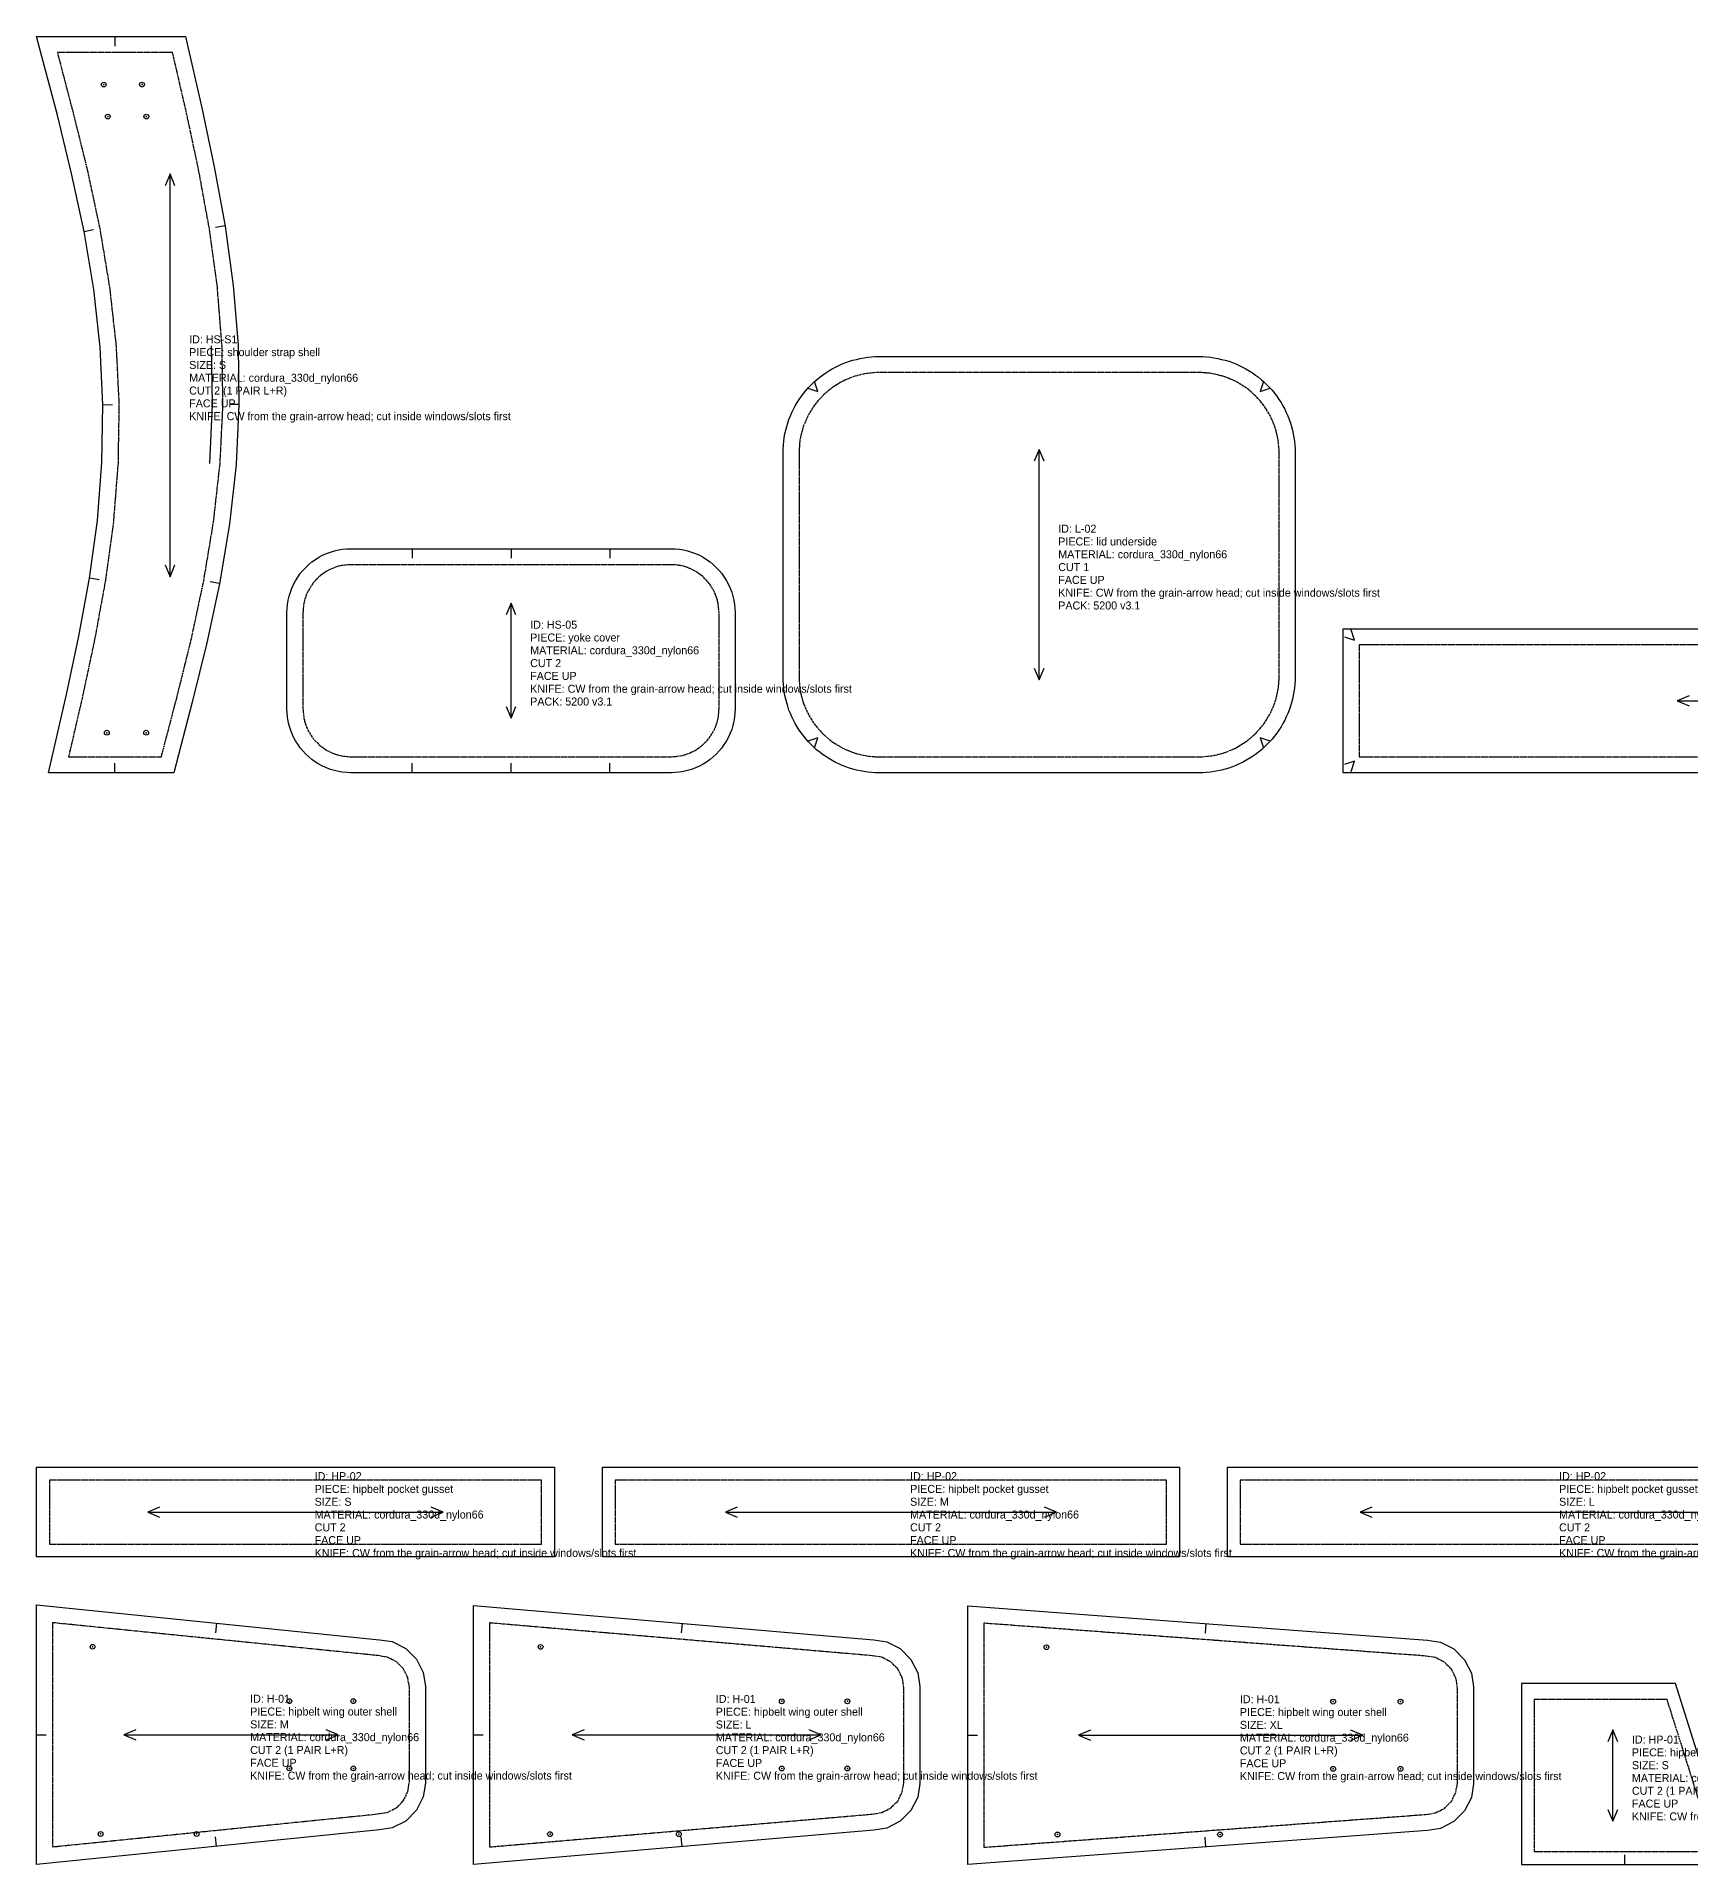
# Model space of a CAD drawing. Header units: millimetres. Extents: x 0 to 2067, y 0 to 2559.
# Drawn here: x 0 to 1034, y 1417 to 2559 of the extents above; entities that cross this region are included whole.
import ezdxf

# ---------------------------------------------------------------- set-up
doc = ezdxf.new("R2010")
doc.units = ezdxf.units.MM
doc.linetypes.add('DASHED', pattern=[1.524, 1.27, -0.254])
for name, color, linetype in [('CUT', 7, 'Continuous'), ('DRILL', 4, 'Continuous'), ('GRAIN', 5, 'Continuous'), ('INTERNAL', 6, 'Continuous'), ('NOTCH', 1, 'Continuous'), ('SEW', 3, 'Continuous'), ('TEXT', 2, 'Continuous')]:
    doc.layers.add(name, color=color, linetype=linetype)

# ---------------------------------------------------------------- blocks, each defined once
blk = doc.blocks.new('H-01_M_9')
at = {"layer": 'CUT'}
blk.add_lwpolyline([(-10, 151.1), (204.3, 129.4), (212.3, 128.2), (220.7, 123.9), (227.4, 117.2), (231.7, 108.8), (233, 100.3), (233, 39.7), (231.7, 31.2), (227.4, 22.8), (220.7, 16.1), (212.3, 11.8), (204.3, 10.6), (-10, -11.1)], close=True, dxfattribs=at)
at = {"layer": 'DRILL'}
for centre in [(25, 125), (148, 91), (188, 91), (148, 49), (188, 49), (30, 8), (90, 8)]:
    blk.add_circle(centre, 1.5, dxfattribs=at)
for p in [(25, 125), (148, 91), (188, 91), (148, 49), (188, 49), (30, 8), (90, 8)]:
    blk.add_point(p, dxfattribs=at)
at = {"layer": 'GRAIN'}
for points in [[(52, 73.1), (44.6, 70), (52, 66.9)], [(44.6, 70), (178.4, 70)], [(171, 66.9), (178.4, 70), (171, 73.1)]]:
    blk.add_lwpolyline(points, dxfattribs=at)
at = {"layer": 'NOTCH'}
for points in [[(102.5, 139.7), (101.9, 133.7)], [(-10, 70), (-4, 70)], [(102.5, 0.3), (101.9, 6.3)]]:
    blk.add_lwpolyline(points, dxfattribs=at)
at = {"layer": 'SEW', "linetype": 'DASHED'}
blk.add_lwpolyline([(0, 140), (0, 0), (203, 20.5), (209.2, 21.5), (214.8, 24.3), (219.2, 28.7), (222, 34.3), (223, 40.5), (223, 99.5), (222, 105.7), (219.2, 111.3), (214.8, 115.7), (209.2, 118.5), (203, 119.5)], close=True, dxfattribs=at)
at = {"layer": 'TEXT'}
for s, p in [('ID: H-01', (123.5, 90)), ('PIECE: hipbelt wing outer shell', (123.5, 82)), ('SIZE: M', (123.5, 74)), ('MATERIAL: cordura_330d_nylon66', (123.5, 66)), ('CUT 2 (1 PAIR L+R)', (123.5, 58)), ('FACE UP', (123.5, 50)), ('KNIFE: CW from the grain-arrow head; cut inside windows/slots first', (123.5, 42))]:
    blk.add_text(s, height=5, dxfattribs=at).set_placement(p)
blk = doc.blocks.new('H-01_L_10')
at = {"layer": 'CUT'}
blk.add_lwpolyline([(-10, 150.9), (240.2, 129.5), (248.3, 128.2), (256.7, 123.9), (263.4, 117.2), (267.7, 108.8), (269, 100.3), (269, 39.7), (267.7, 31.2), (263.4, 22.8), (256.7, 16.1), (248.3, 11.8), (240.2, 10.5), (-10, -10.9)], close=True, dxfattribs=at)
at = {"layer": 'DRILL'}
for centre in [(32, 125), (182.7, 91), (223.7, 91), (182.7, 49), (223.7, 49), (37.9, 8), (118.4, 8)]:
    blk.add_circle(centre, 1.5, dxfattribs=at)
for p in [(32, 125), (182.7, 91), (223.7, 91), (182.7, 49), (223.7, 49), (37.9, 8), (118.4, 8)]:
    blk.add_point(p, dxfattribs=at)
at = {"layer": 'GRAIN'}
for points in [[(59.2, 73.1), (51.8, 70), (59.2, 66.9)], [(51.8, 70), (207.2, 70)], [(199.8, 66.9), (207.2, 70), (199.8, 73.1)]]:
    blk.add_lwpolyline(points, dxfattribs=at)
at = {"layer": 'NOTCH'}
for points in [[(120.4, 139.7), (119.8, 133.7)], [(-10, 70), (-4, 70)], [(120.4, 0.3), (119.8, 6.3)]]:
    blk.add_lwpolyline(points, dxfattribs=at)
at = {"layer": 'SEW', "linetype": 'DASHED'}
blk.add_lwpolyline([(0, 140), (0, 0), (239, 20.5), (245.2, 21.5), (250.8, 24.3), (255.2, 28.7), (258, 34.3), (259, 40.5), (259, 99.5), (258, 105.7), (255.2, 111.3), (250.8, 115.7), (245.2, 118.5), (239, 119.5)], close=True, dxfattribs=at)
at = {"layer": 'TEXT'}
for s, p in [('ID: H-01', (141.5, 90)), ('PIECE: hipbelt wing outer shell', (141.5, 82)), ('SIZE: L', (141.5, 74)), ('MATERIAL: cordura_330d_nylon66', (141.5, 66)), ('CUT 2 (1 PAIR L+R)', (141.5, 58)), ('FACE UP', (141.5, 50)), ('KNIFE: CW from the grain-arrow head; cut inside windows/slots first', (141.5, 42))]:
    blk.add_text(s, height=5, dxfattribs=at).set_placement(p)
blk = doc.blocks.new('H-01_XL_11')
at = {"layer": 'CUT'}
blk.add_lwpolyline([(-10, 150.8), (277.2, 129.5), (285.3, 128.2), (293.7, 123.9), (300.4, 117.2), (304.7, 108.8), (306, 100.3), (306, 39.7), (304.7, 31.2), (300.4, 22.8), (293.7, 16.1), (285.3, 11.8), (277.2, 10.5), (-10, -10.8)], close=True, dxfattribs=at)
at = {"layer": 'DRILL'}
for centre in [(39.1, 125), (218.3, 91), (260.4, 91), (218.3, 49), (260.4, 49), (46, 8), (147.6, 8)]:
    blk.add_circle(centre, 1.5, dxfattribs=at)
for p in [(39.1, 125), (218.3, 91), (260.4, 91), (218.3, 49), (260.4, 49), (46, 8), (147.6, 8)]:
    blk.add_point(p, dxfattribs=at)
at = {"layer": 'GRAIN'}
for points in [[(66.6, 73.1), (59.2, 70), (66.6, 66.9)], [(59.2, 70), (236.8, 70)], [(229.4, 66.9), (236.8, 70), (229.4, 73.1)]]:
    blk.add_lwpolyline(points, dxfattribs=at)
at = {"layer": 'NOTCH'}
for points in [[(138.7, 139.7), (138.3, 133.7)], [(-10, 70), (-4, 70)], [(138.7, 0.3), (138.3, 6.3)]]:
    blk.add_lwpolyline(points, dxfattribs=at)
at = {"layer": 'SEW', "linetype": 'DASHED'}
blk.add_lwpolyline([(0, 140), (0, 0), (276, 20.5), (282.2, 21.5), (287.8, 24.3), (292.2, 28.7), (295, 34.3), (296, 40.5), (296, 99.5), (295, 105.7), (292.2, 111.3), (287.8, 115.7), (282.2, 118.5), (276, 119.5)], close=True, dxfattribs=at)
at = {"layer": 'TEXT'}
for s, p in [('ID: H-01', (160, 90)), ('PIECE: hipbelt wing outer shell', (160, 82)), ('SIZE: XL', (160, 74)), ('MATERIAL: cordura_330d_nylon66', (160, 66)), ('CUT 2 (1 PAIR L+R)', (160, 58)), ('FACE UP', (160, 50)), ('KNIFE: CW from the grain-arrow head; cut inside windows/slots first', (160, 42))]:
    blk.add_text(s, height=5, dxfattribs=at).set_placement(p)
blk = doc.blocks.new('HP-01_S_12')
at = {"layer": 'CUT'}
blk.add_lwpolyline([(-8, 105), (-8, -8), (123.9, -8), (88.2, 105)], close=True, dxfattribs=at)
at = {"layer": 'GRAIN'}
for points in [[(52.1, 68.6), (49, 76), (45.9, 68.6)], [(49, 19), (49, 76)], [(45.9, 26.4), (49, 19), (52.1, 26.4)]]:
    blk.add_lwpolyline(points, dxfattribs=at)
at = {"layer": 'NOTCH'}
blk.add_lwpolyline([(56.5, -8), (56.5, -2)], dxfattribs=at)
at = {"layer": 'SEW', "linetype": 'DASHED'}
blk.add_lwpolyline([(0, 0), (113, 0), (83, 95), (0, 95)], close=True, dxfattribs=at)
at = {"layer": 'TEXT'}
for s, p in [('ID: HP-01', (61, 67.5)), ('PIECE: hipbelt pocket face', (61, 59.5)), ('SIZE: S', (61, 51.5)), ('MATERIAL: cordura_330d_nylon66', (61, 43.5)), ('CUT 2 (1 PAIR L+R)', (61, 35.5)), ('FACE UP', (61, 27.5)), ('KNIFE: CW from the grain-arrow head; cut inside windows/slots first', (61, 19.5))]:
    blk.add_text(s, height=5, dxfattribs=at).set_placement(p)
blk = doc.blocks.new('HP-02_S_16')
at = {"layer": 'CUT'}
blk.add_lwpolyline([(-8, -8), (-8, 48), (315.6, 48), (315.6, -8)], close=True, dxfattribs=at)
at = {"layer": 'GRAIN'}
for points in [[(68.9, 23.1), (61.5, 20), (68.9, 16.9)], [(238.7, 16.9), (246.1, 20), (238.7, 23.1)], [(61.5, 20), (246.1, 20)]]:
    blk.add_lwpolyline(points, dxfattribs=at)
at = {"layer": 'SEW', "linetype": 'DASHED'}
blk.add_lwpolyline([(0, 0), (307.6, 0), (307.6, 40), (0, 40)], close=True, dxfattribs=at)
at = {"layer": 'TEXT'}
for s, p in [('ID: HP-02', (165.8, 40)), ('PIECE: hipbelt pocket gusset', (165.8, 32)), ('SIZE: S', (165.8, 24)), ('CUT 2', (165.8, 8)), ('MATERIAL: cordura_330d_nylon66', (165.8, 16)), ('FACE UP', (165.8, 0)), ('KNIFE: CW from the grain-arrow head; cut inside windows/slots first', (165.8, -8))]:
    blk.add_text(s, height=5, dxfattribs=at).set_placement(p)
blk = doc.blocks.new('HP-02_M_17')
at = {"layer": 'CUT'}
blk.add_lwpolyline([(-8, -8), (-8, 48), (352.6, 48), (352.6, -8)], close=True, dxfattribs=at)
at = {"layer": 'GRAIN'}
for points in [[(76.3, 23.1), (68.9, 20), (76.3, 16.9)], [(268.3, 16.9), (275.7, 20), (268.3, 23.1)], [(68.9, 20), (275.7, 20)]]:
    blk.add_lwpolyline(points, dxfattribs=at)
at = {"layer": 'SEW', "linetype": 'DASHED'}
blk.add_lwpolyline([(0, 0), (344.6, 0), (344.6, 40), (0, 40)], close=True, dxfattribs=at)
at = {"layer": 'TEXT'}
for s, p in [('ID: HP-02', (184.3, 40)), ('PIECE: hipbelt pocket gusset', (184.3, 32)), ('SIZE: M', (184.3, 24)), ('CUT 2', (184.3, 8)), ('MATERIAL: cordura_330d_nylon66', (184.3, 16)), ('FACE UP', (184.3, 0)), ('KNIFE: CW from the grain-arrow head; cut inside windows/slots first', (184.3, -8))]:
    blk.add_text(s, height=5, dxfattribs=at).set_placement(p)
blk = doc.blocks.new('HP-02_L_18')
at = {"layer": 'CUT'}
blk.add_lwpolyline([(-8, -8), (-8, 48), (382.6, 48), (382.6, -8)], close=True, dxfattribs=at)
at = {"layer": 'GRAIN'}
for points in [[(82.3, 23.1), (74.9, 20), (82.3, 16.9)], [(292.3, 16.9), (299.7, 20), (292.3, 23.1)], [(74.9, 20), (299.7, 20)]]:
    blk.add_lwpolyline(points, dxfattribs=at)
at = {"layer": 'SEW', "linetype": 'DASHED'}
blk.add_lwpolyline([(0, 0), (374.6, 0), (374.6, 40), (0, 40)], close=True, dxfattribs=at)
at = {"layer": 'TEXT'}
for s, p in [('ID: HP-02', (199.3, 40)), ('PIECE: hipbelt pocket gusset', (199.3, 32)), ('SIZE: L', (199.3, 24)), ('CUT 2', (199.3, 8)), ('MATERIAL: cordura_330d_nylon66', (199.3, 16)), ('FACE UP', (199.3, 0)), ('KNIFE: CW from the grain-arrow head; cut inside windows/slots first', (199.3, -8))]:
    blk.add_text(s, height=5, dxfattribs=at).set_placement(p)
blk = doc.blocks.new('HS-S1_S_22')
at = {"layer": 'CUT'}
blk.add_lwpolyline([(-49, 450), (44, 450), (54.2, 405.5), (62.1, 368.6), (68.9, 331.6), (73.9, 294.4), (76.9, 257.1), (77.5, 219.8), (75.7, 182.5), (71.6, 145.3), (65.3, 108.1), (57.4, 71.1), (48.3, 34.2), (36.7, -10), (-41.6, -10), (-30.3, 38.8), (-22.5, 75.3), (-15.9, 111.6), (-11, 147.7), (-8.1, 183.8), (-7.5, 219.8), (-9.2, 255.9), (-13.3, 292), (-19.3, 328.1), (-27.1, 364.4), (-36, 400.9)], close=True, dxfattribs=at)
at = {"layer": 'DRILL'}
for centre in [(-7, 420), (16.9, 420), (-4.5, 400), (19.6, 400), (-5.1, 15), (19.5, 15)]:
    blk.add_circle(centre, 1.5, dxfattribs=at)
for p in [(-7, 420), (16.9, 420), (-4.5, 400), (19.6, 400), (-5.1, 15), (19.5, 15)]:
    blk.add_point(p, dxfattribs=at)
at = {"layer": 'GRAIN'}
for points in [[(37.5, 356.8), (34.4, 364.2), (31.3, 356.8)], [(34.4, 112.5), (34.4, 364.2)], [(31.3, 119.9), (34.4, 112.5), (37.5, 119.9)]]:
    blk.add_lwpolyline(points, dxfattribs=at)
at = {"layer": 'INTERNAL', "linetype": 'CONTINUOUS'}
blk.add_lwpolyline([(59.2, 183.3), (61, 220), (60.4, 256.7)], dxfattribs=at)
at = {"layer": 'NOTCH'}
for points in [[(0, 450), (0, 444)], [(68.9, 331.7), (62.9, 330.7)], [(-19.3, 328.2), (-13.5, 329.4)], [(-7.5, 219.9), (-1.5, 220.1)], [(77.5, 220), (71.5, 220)], [(-15.9, 111.7), (-9.9, 110.8)], [(65.3, 108.2), (59.4, 109.3)], [(0, -10), (0, -4)]]:
    blk.add_lwpolyline(points, dxfattribs=at)
at = {"layer": 'SEW', "linetype": 'DASHED'}
blk.add_lwpolyline([(-36, 440), (-26.4, 403.3), (-17.3, 366.7), (-9.5, 330), (-3.4, 293.3), (0.7, 256.7), (2.5, 220), (1.9, 183.3), (-1, 146.7), (-6, 110), (-12.7, 73.3), (-20.5, 36.7), (-29, 0), (29, 0), (38.6, 36.7), (47.7, 73.3), (55.5, 110), (61.6, 146.7), (65.7, 183.3), (67.5, 220), (66.9, 256.7), (64, 293.3), (59, 330), (52.3, 366.7), (44.5, 403.3), (36, 440)], close=True, dxfattribs=at)
at = {"layer": 'TEXT'}
for s, p in [('ID: HS-S1', (46.4, 258.3)), ('PIECE: shoulder strap shell', (46.4, 250.3)), ('SIZE: S', (46.4, 242.3)), ('CUT 2 (1 PAIR L+R)', (46.4, 226.3)), ('MATERIAL: cordura_330d_nylon66', (46.4, 234.3)), ('FACE UP', (46.4, 218.3)), ('KNIFE: CW from the grain-arrow head; cut inside windows/slots first', (46.4, 210.3))]:
    blk.add_text(s, height=5, dxfattribs=at).set_placement(p)
blk = doc.blocks.new('HS-05_23')
at = {"layer": 'CUT'}
blk.add_lwpolyline([(1.7, 1.7), (-0.1, 3.6), (-1.7, 5.6), (-3.3, 7.8), (-4.6, 10), (-5.9, 12.3), (-7, 14.7), (-7.9, 17.1), (-8.6, 19.6), (-9.2, 22.2), (-9.7, 24.8), (-9.9, 27.4), (-10, 29.8), (-10, 90.2), (-9.9, 92.6), (-9.7, 95.2), (-9.2, 97.8), (-8.6, 100.4), (-7.9, 102.9), (-7, 105.3), (-5.9, 107.7), (-4.6, 110), (-3.3, 112.2), (-1.7, 114.4), (-0.1, 116.4), (1.7, 118.3), (3.6, 120.1), (5.6, 121.7), (7.8, 123.3), (10, 124.6), (12.3, 125.9), (14.7, 127), (17.1, 127.9), (19.6, 128.6), (22.2, 129.2), (24.8, 129.7), (27.4, 129.9), (29.8, 130), (230.2, 130), (232.6, 129.9), (235.2, 129.7), (237.8, 129.2), (240.4, 128.6), (242.9, 127.9), (245.3, 127), (247.7, 125.9), (250, 124.6), (252.2, 123.3), (254.4, 121.7), (256.4, 120.1), (258.3, 118.3), (260.1, 116.4), (261.7, 114.4), (263.3, 112.2), (264.6, 110), (265.9, 107.7), (267, 105.3), (267.9, 102.9), (268.6, 100.4), (269.2, 97.8), (269.7, 95.2), (269.9, 92.6), (270, 90.2), (270, 29.8), (269.9, 27.4), (269.7, 24.8), (269.2, 22.2), (268.6, 19.6), (267.9, 17.1), (267, 14.7), (265.9, 12.3), (264.6, 10), (263.3, 7.8), (261.7, 5.6), (260.1, 3.6), (258.3, 1.7), (256.4, -0.1), (254.4, -1.7), (252.2, -3.3), (250, -4.6), (247.7, -5.9), (245.3, -7), (242.9, -7.9), (240.4, -8.6), (237.8, -9.2), (235.2, -9.7), (232.6, -9.9), (230.2, -10), (29.8, -10), (27.4, -9.9), (24.8, -9.7), (22.2, -9.2), (19.6, -8.6), (17.1, -7.9), (14.7, -7), (12.3, -5.9), (10, -4.6), (7.8, -3.3), (5.6, -1.7), (3.6, -0.1)], close=True, dxfattribs=at)
at = {"layer": 'GRAIN'}
for points in [[(133.1, 88.6), (130, 96), (126.9, 88.6)], [(130, 24), (130, 96)], [(126.9, 31.4), (130, 24), (133.1, 31.4)]]:
    blk.add_lwpolyline(points, dxfattribs=at)
at = {"layer": 'NOTCH'}
for points in [[(68.2, 130), (68.2, 124)], [(130, 130), (130, 124)], [(191.8, 130), (191.8, 124)], [(68.2, -10), (68.2, -4)], [(130, -10), (130, -4)], [(191.8, -10), (191.8, -4)]]:
    blk.add_lwpolyline(points, dxfattribs=at)
at = {"layer": 'SEW', "linetype": 'DASHED'}
blk.add_lwpolyline([(8.8, 8.8), (10.2, 7.4), (11.7, 6.2), (13.3, 5.1), (15, 4), (16.7, 3.1), (18.5, 2.3), (20.4, 1.6), (22.2, 1), (24.1, 0.6), (26.1, 0.3), (28, 0.1), (30, 0), (230, 0), (232, 0.1), (233.9, 0.3), (235.9, 0.6), (237.8, 1), (239.6, 1.6), (241.5, 2.3), (243.3, 3.1), (245, 4), (246.7, 5.1), (248.3, 6.2), (249.8, 7.4), (251.2, 8.8), (252.6, 10.2), (253.8, 11.7), (254.9, 13.3), (256, 15), (256.9, 16.7), (257.7, 18.5), (258.4, 20.4), (259, 22.2), (259.4, 24.1), (259.7, 26.1), (259.9, 28), (260, 30), (260, 90), (259.9, 92), (259.7, 93.9), (259.4, 95.9), (259, 97.8), (258.4, 99.6), (257.7, 101.5), (256.9, 103.3), (256, 105), (254.9, 106.7), (253.8, 108.3), (252.6, 109.8), (251.2, 111.2), (249.8, 112.6), (248.3, 113.8), (246.7, 114.9), (245, 116), (243.3, 116.9), (241.5, 117.7), (239.6, 118.4), (237.8, 119), (235.9, 119.4), (233.9, 119.7), (232, 119.9), (230, 120), (30, 120), (28, 119.9), (26.1, 119.7), (24.1, 119.4), (22.2, 119), (20.4, 118.4), (18.5, 117.7), (16.7, 116.9), (15, 116), (13.3, 114.9), (11.7, 113.8), (10.2, 112.6), (8.8, 111.2), (7.4, 109.8), (6.2, 108.3), (5.1, 106.7), (4, 105), (3.1, 103.3), (2.3, 101.5), (1.6, 99.6), (1, 97.8), (0.6, 95.9), (0.3, 93.9), (0.1, 92), (0, 90), (0, 30), (0.1, 28), (0.3, 26.1), (0.6, 24.1), (1, 22.2), (1.6, 20.4), (2.3, 18.5), (3.1, 16.7), (4, 15), (5.1, 13.3), (6.2, 11.7), (7.4, 10.2)], close=True, dxfattribs=at)
at = {"layer": 'TEXT'}
for s, p in [('ID: HS-05', (142, 80)), ('PIECE: yoke cover', (142, 72)), ('MATERIAL: cordura_330d_nylon66', (142, 64)), ('CUT 2', (142, 56)), ('FACE UP', (142, 48)), ('KNIFE: CW from the grain-arrow head; cut inside windows/slots first', (142, 40)), ('PACK: 5200 v3.1', (142, 32))]:
    blk.add_text(s, height=5, dxfattribs=at).set_placement(p)
blk = doc.blocks.new('L-02_24')
at = {"layer": 'CUT'}
blk.add_lwpolyline([(7.6, 7.6), (5.9, 9.3), (4.4, 11), (2.9, 12.9), (1.5, 14.7), (0.1, 16.7), (-1.2, 18.6), (-2.4, 20.7), (-3.5, 22.8), (-4.5, 24.9), (-5.4, 27), (-6.3, 29.2), (-7.1, 31.5), (-7.7, 33.7), (-8.3, 36), (-8.8, 38.3), (-9.3, 40.6), (-9.6, 42.9), (-9.8, 45.3), (-10, 47.6), (-10, 49.9), (-10, 190.1), (-10, 192.4), (-9.8, 194.7), (-9.6, 197.1), (-9.3, 199.4), (-8.8, 201.7), (-8.3, 204), (-7.7, 206.3), (-7.1, 208.5), (-6.3, 210.8), (-5.4, 213), (-4.5, 215.1), (-3.5, 217.2), (-2.4, 219.3), (-1.2, 221.4), (0.1, 223.3), (1.5, 225.3), (2.9, 227.1), (4.4, 229), (5.9, 230.7), (7.6, 232.4), (9.3, 234.1), (11, 235.6), (12.9, 237.1), (14.7, 238.5), (16.7, 239.9), (18.6, 241.2), (20.7, 242.4), (22.8, 243.5), (24.9, 244.5), (27, 245.4), (29.2, 246.3), (31.5, 247.1), (33.7, 247.7), (36, 248.3), (38.3, 248.8), (40.6, 249.3), (42.9, 249.6), (45.3, 249.8), (47.6, 250), (49.9, 250), (250.1, 250), (252.4, 250), (254.7, 249.8), (257.1, 249.6), (259.4, 249.3), (261.7, 248.8), (264, 248.3), (266.3, 247.7), (268.5, 247.1), (270.8, 246.3), (273, 245.4), (275.1, 244.5), (277.2, 243.5), (279.3, 242.4), (281.4, 241.2), (283.3, 239.9), (285.3, 238.5), (287.1, 237.1), (289, 235.6), (290.7, 234.1), (292.4, 232.4), (294.1, 230.7), (295.6, 229), (297.1, 227.1), (298.5, 225.3), (299.9, 223.3), (301.2, 221.4), (302.4, 219.3), (303.5, 217.2), (304.5, 215.1), (305.4, 213), (306.3, 210.8), (307.1, 208.5), (307.7, 206.3), (308.3, 204), (308.8, 201.7), (309.3, 199.4), (309.6, 197.1), (309.8, 194.7), (310, 192.4), (310, 190.1), (310, 49.9), (310, 47.6), (309.8, 45.3), (309.6, 42.9), (309.3, 40.6), (308.8, 38.3), (308.3, 36), (307.7, 33.7), (307.1, 31.5), (306.3, 29.2), (305.4, 27), (304.5, 24.9), (303.5, 22.8), (302.4, 20.7), (301.2, 18.6), (299.9, 16.7), (298.5, 14.7), (297.1, 12.9), (295.6, 11), (294.1, 9.3), (292.4, 7.6), (290.7, 5.9), (289, 4.4), (287.1, 2.9), (285.3, 1.5), (283.3, 0.1), (281.4, -1.2), (279.3, -2.4), (277.2, -3.5), (275.1, -4.5), (273, -5.4), (270.8, -6.3), (268.5, -7.1), (266.3, -7.7), (264, -8.3), (261.7, -8.8), (259.4, -9.3), (257.1, -9.6), (254.7, -9.8), (252.4, -10), (250.1, -10), (49.9, -10), (47.6, -10), (45.3, -9.8), (42.9, -9.6), (40.6, -9.3), (38.3, -8.8), (36, -8.3), (33.7, -7.7), (31.5, -7.1), (29.2, -6.3), (27, -5.4), (24.9, -4.5), (22.8, -3.5), (20.7, -2.4), (18.6, -1.2), (16.7, 0.1), (14.7, 1.5), (12.9, 2.9), (11, 4.4), (9.3, 5.9)], close=True, dxfattribs=at)
at = {"layer": 'GRAIN'}
for points in [[(153.1, 184.6), (150, 192), (146.9, 184.6)], [(150, 48), (150, 192)], [(146.9, 55.4), (150, 48), (153.1, 55.4)]]:
    blk.add_lwpolyline(points, dxfattribs=at)
at = {"layer": 'NOTCH'}
for points in [[(5.5, 230.3), (11.8, 228.2), (9.7, 234.5)], [(290.3, 234.5), (288.2, 228.2), (294.5, 230.3)], [(9.7, 5.5), (11.8, 11.8), (5.5, 9.7)], [(294.5, 9.7), (288.2, 11.8), (290.3, 5.5)]]:
    blk.add_lwpolyline(points, dxfattribs=at)
at = {"layer": 'SEW', "linetype": 'DASHED'}
blk.add_lwpolyline([(14.6, 14.6), (16.1, 13.3), (17.5, 12), (19, 10.7), (20.6, 9.5), (22.2, 8.4), (23.9, 7.4), (25.6, 6.4), (27.3, 5.4), (29.1, 4.6), (30.9, 3.8), (32.7, 3.1), (34.5, 2.4), (36.4, 1.9), (38.3, 1.4), (40.2, 1), (42.2, 0.6), (44.1, 0.3), (46.1, 0.2), (48, 0), (50, 0), (250, 0), (252, 0), (253.9, 0.2), (255.9, 0.3), (257.8, 0.6), (259.8, 1), (261.7, 1.4), (263.6, 1.9), (265.5, 2.4), (267.3, 3.1), (269.1, 3.8), (270.9, 4.6), (272.7, 5.4), (274.4, 6.4), (276.1, 7.4), (277.8, 8.4), (279.4, 9.5), (281, 10.7), (282.5, 12), (283.9, 13.3), (285.4, 14.6), (286.7, 16.1), (288, 17.5), (289.3, 19), (290.5, 20.6), (291.6, 22.2), (292.6, 23.9), (293.6, 25.6), (294.6, 27.3), (295.4, 29.1), (296.2, 30.9), (296.9, 32.7), (297.6, 34.5), (298.1, 36.4), (298.6, 38.3), (299, 40.2), (299.4, 42.2), (299.7, 44.1), (299.8, 46.1), (300, 48), (300, 50), (300, 190), (300, 192), (299.8, 193.9), (299.7, 195.9), (299.4, 197.8), (299, 199.8), (298.6, 201.7), (298.1, 203.6), (297.6, 205.5), (296.9, 207.3), (296.2, 209.1), (295.4, 210.9), (294.6, 212.7), (293.6, 214.4), (292.6, 216.1), (291.6, 217.8), (290.5, 219.4), (289.3, 221), (288, 222.5), (286.7, 223.9), (285.4, 225.4), (283.9, 226.7), (282.5, 228), (281, 229.3), (279.4, 230.5), (277.8, 231.6), (276.1, 232.6), (274.4, 233.6), (272.7, 234.6), (270.9, 235.4), (269.1, 236.2), (267.3, 236.9), (265.5, 237.6), (263.6, 238.1), (261.7, 238.6), (259.8, 239), (257.8, 239.4), (255.9, 239.7), (253.9, 239.8), (252, 240), (250, 240), (50, 240), (48, 240), (46.1, 239.8), (44.1, 239.7), (42.2, 239.4), (40.2, 239), (38.3, 238.6), (36.4, 238.1), (34.5, 237.6), (32.7, 236.9), (30.9, 236.2), (29.1, 235.4), (27.3, 234.6), (25.6, 233.6), (23.9, 232.6), (22.2, 231.6), (20.6, 230.5), (19, 229.3), (17.5, 228), (16.1, 226.7), (14.6, 225.4), (13.3, 223.9), (12, 222.5), (10.7, 221), (9.5, 219.4), (8.4, 217.8), (7.4, 216.1), (6.4, 214.4), (5.4, 212.7), (4.6, 210.9), (3.8, 209.1), (3.1, 207.3), (2.4, 205.5), (1.9, 203.6), (1.4, 201.7), (1, 199.8), (0.6, 197.8), (0.3, 195.9), (0.2, 193.9), (0, 192), (0, 190), (0, 50), (0, 48), (0.2, 46.1), (0.3, 44.1), (0.6, 42.2), (1, 40.2), (1.4, 38.3), (1.9, 36.4), (2.4, 34.5), (3.1, 32.7), (3.8, 30.9), (4.6, 29.1), (5.4, 27.3), (6.4, 25.6), (7.4, 23.9), (8.4, 22.2), (9.5, 20.6), (10.7, 19), (12, 17.5), (13.3, 16.1)], close=True, dxfattribs=at)
at = {"layer": 'TEXT'}
for s, p in [('PIECE: lid underside', (162, 132)), ('ID: L-02', (162, 140)), ('MATERIAL: cordura_330d_nylon66', (162, 124)), ('CUT 1', (162, 116)), ('FACE UP', (162, 108)), ('KNIFE: CW from the grain-arrow head; cut inside windows/slots first', (162, 100)), ('PACK: 5200 v3.1', (162, 92))]:
    blk.add_text(s, height=5, dxfattribs=at).set_placement(p)
blk = doc.blocks.new('L-03_25')
at = {"layer": 'CUT'}
blk.add_lwpolyline([(-10, -10), (-10, 80), (1004.1, 80), (1004.1, -10)], close=True, dxfattribs=at)
at = {"layer": 'GRAIN'}
for points in [[(206.2, 38.1), (198.8, 35), (206.2, 31.9)], [(198.8, 35), (795.3, 35)], [(787.9, 31.9), (795.3, 35), (787.9, 38.1)]]:
    blk.add_lwpolyline(points, dxfattribs=at)
at = {"layer": 'NOTCH'}
for points in [[(275.5, 80), (278.5, 74), (281.5, 80)], [(494.1, 80), (497.1, 74), (500.1, 80)], [(772.6, 80), (775.6, 74), (778.6, 80)], [(-9.2, 74.9), (-2.8, 72.8), (-4.9, 79.2)], [(-4.9, -9.2), (-2.8, -2.8), (-9.2, -4.9)], [(281.5, -10), (278.5, -4), (275.5, -10)], [(500.1, -10), (497.1, -4), (494.1, -10)], [(778.6, -10), (775.6, -4), (772.6, -10)]]:
    blk.add_lwpolyline(points, dxfattribs=at)
at = {"layer": 'SEW', "linetype": 'DASHED'}
blk.add_lwpolyline([(0, 0), (994.1, 0), (994.1, 70), (0, 70)], close=True, dxfattribs=at)
at = {"layer": 'TEXT'}
for s, p in [('ID: L-03', (509.1, 55)), ('PIECE: lid gusset', (509.1, 47)), ('CUT 1', (509.1, 31)), ('MATERIAL: cordura_330d_nylon66', (509.1, 39)), ('FACE UP', (509.1, 23)), ('KNIFE: CW from the grain-arrow head; cut inside windows/slots first', (509.1, 15)), ('PACK: 5200 v3.1', (509.1, 7))]:
    blk.add_text(s, height=5, dxfattribs=at).set_placement(p)

msp = doc.modelspace()

# ---------------------------------------------------------------- block references
at = {"layer": 'CUT'}
for name, p in [('HS-S1_S_22', (49, 2109.2)), ('L-02_24', (476.5, 2109.2)), ('HS-05_23', (166.5, 2109.2)), ('L-03_25', (826.5, 2109.2)), ('HP-02_S_16', (8, 1617.2)), ('HP-02_M_17', (361.6, 1617.2)), ('HP-02_L_18', (752.2, 1617.2)), ('H-01_M_9', (10, 1428.1)), ('H-01_L_10', (283, 1428)), ('H-01_XL_11', (592, 1427.8)), ('HP-01_S_12', (936, 1425.1))]:
    msp.add_blockref(name, p, dxfattribs=at)

doc.saveas('drawing.dxf')
